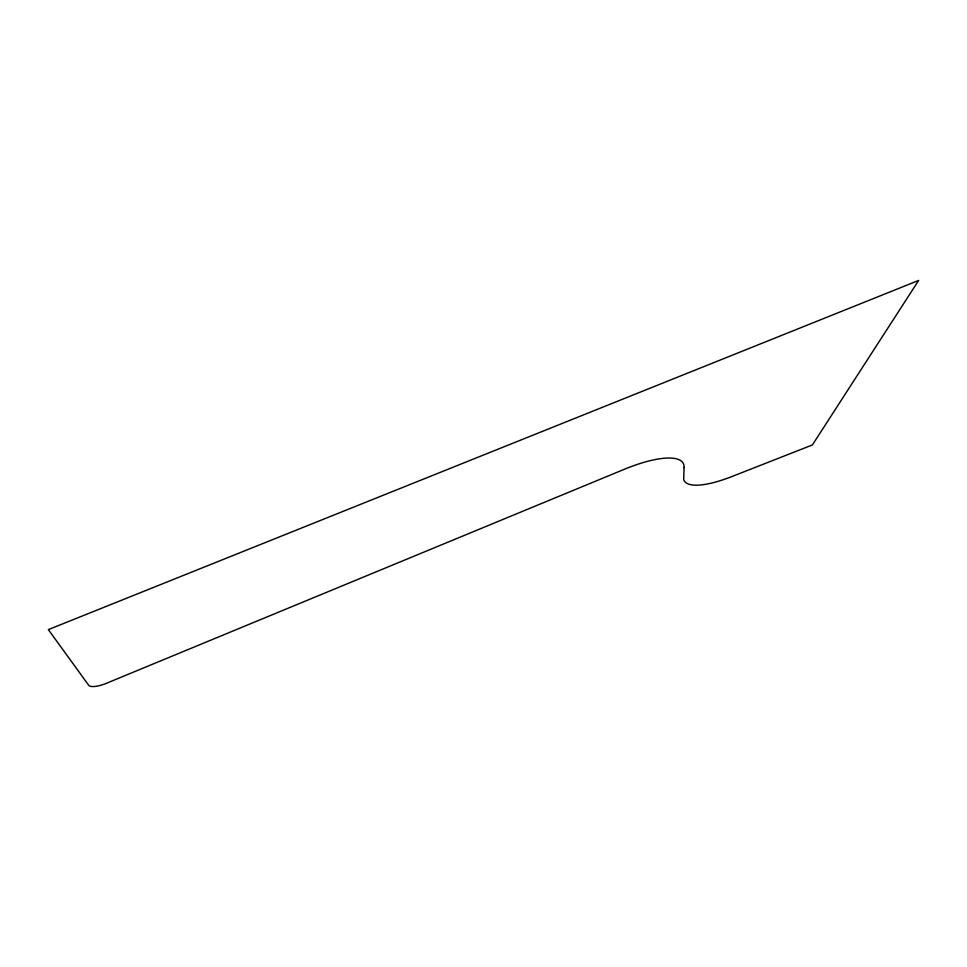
<?xml version="1.0" encoding="UTF-8"?>
<svg xmlns="http://www.w3.org/2000/svg" width="967" height="967" viewBox="0 0 967 967"><rect width="100%" height="100%" fill="white"/><g stroke="black" fill="none" stroke-linecap="round" stroke-linejoin="round"><path stroke-width="1.45" d="M684.056 467.472L683.705 479.68A72.96 20.948 -28.5 0 0 731.886 476.55L812.389 444.953L918.65 280.43L48.35 629.614L88.746 685.349A14.408 4.497 -19.6 0 0 105.741 683.572L624.368 469.273A73.673 22.193 -26.9 0 1 684.056 467.472"/></g></svg>
